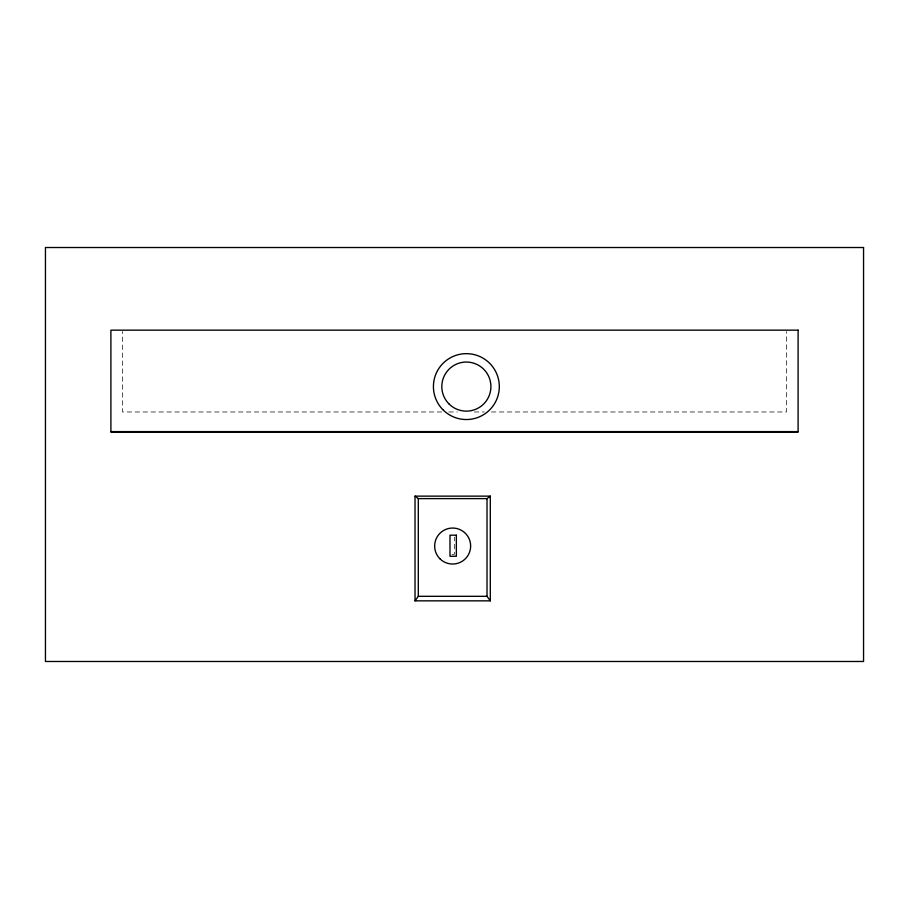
<?xml version="1.0" encoding="UTF-8"?>
<svg xmlns="http://www.w3.org/2000/svg" width="909" height="909" viewBox="0 0 909 909"><rect width="100%" height="100%" fill="white"/><g stroke="black" fill="none" stroke-linecap="round" stroke-linejoin="round"><path stroke-width="0.68" stroke-dasharray="4.54 3.41" d="M441.729 411.97L122.579 411.97L122.579 331.569M448.83 411.97L457.341 411.97M474.362 411.97L484.292 411.97M491.383 411.97L786.421 411.97L786.421 331.569M451.943 554.331L454.398 554.331L454.398 537.151"/><path stroke-width="1.36" d="M415.027 600.849L418.299 596.315L418.299 498.609L415.027 496.132L415.027 600.849L490.292 600.849L490.292 496.132L415.027 496.132M418.299 498.609L487.019 498.609L490.292 496.132M110.898 431.605L798.102 431.605M418.299 596.315L487.019 596.315L490.292 600.849M487.019 498.609L487.019 596.315M863.55 247.521L45.45 247.521L45.45 661.479L863.55 661.479L863.55 247.521M798.102 330.16L110.898 330.16L110.898 432.127L798.102 432.127L798.102 330.16M456.352 535.196L449.989 535.196L449.989 556.285L456.352 556.285L456.352 535.196M440.092 558.933A17.998 17.998 0 0 0 470.089 550.479A17.998 17.998 0 0 0 447.762 528.72A17.998 17.998 0 0 0 440.092 558.933M449.285 404.221A24.543 24.543 0 0 0 490.167 392.574A24.543 24.543 0 0 0 459.647 362.986A24.543 24.543 0 0 0 449.285 404.221M443.433 410.243A32.94 32.94 0 0 0 498.314 394.631A32.94 32.94 0 0 0 457.352 354.908A32.94 32.94 0 0 0 443.433 410.243"/></g></svg>
